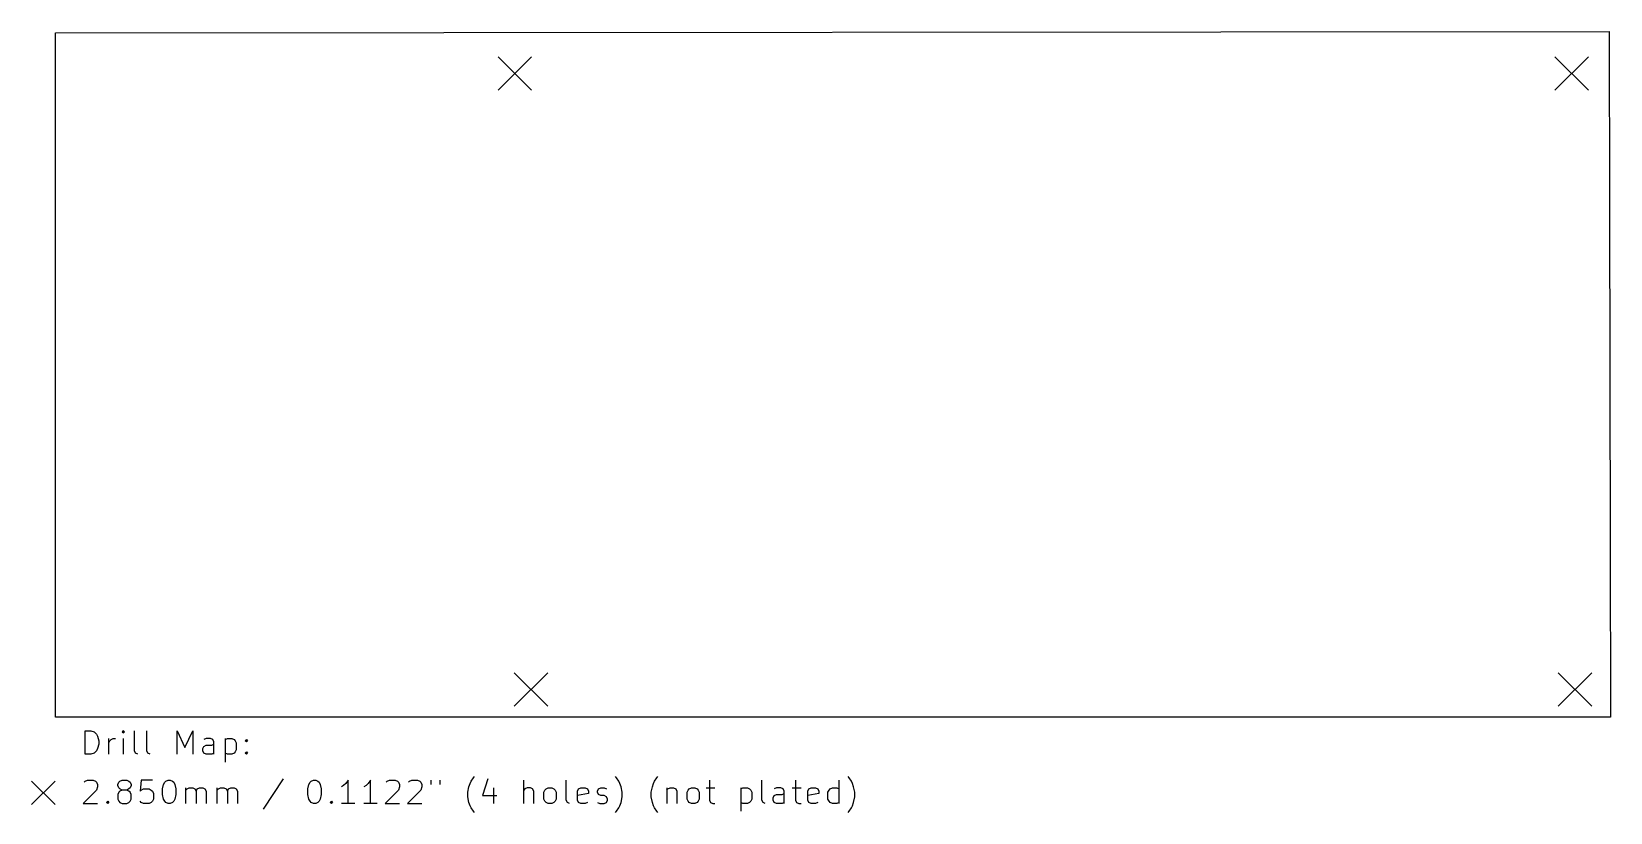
# Model space of a CAD drawing. Extents: x 78 to 212, y -145 to -79.
import ezdxf

# ---------------------------------------------------------------- set-up
doc = ezdxf.new("R2010")
doc.units = 0
doc.layers.add('BLACK', color=7, linetype='CONTINUOUS')

msp = doc.modelspace()

# ---------------------------------------------------------------- linework, layer by layer
at = {"layer": 'BLACK', "linetype": 'CONTINUOUS'}
for p, q in [((80, -79), (212.3, -78.9)), ((80, -137.3), (80, -79)), ((212.3, -78.9), (212.4, -137.3)), ((117.675, -81.0475), (120.525, -83.8975)), ((120.525, -81.0475), (117.675, -83.8975)), ((207.675, -81.0475), (210.525, -83.8975)), ((210.525, -81.0475), (207.675, -83.8975)), ((119.055, -133.515), (121.905, -136.365)), ((121.905, -133.515), (119.055, -136.365)), ((207.955, -133.515), (210.805, -136.365)), ((210.805, -133.515), (207.955, -136.365)), ((212.4, -137.3), (80, -137.3)), ((82.5262, -140.455), (82.5262, -138.455)), ((82.5262, -138.455), (83.0024, -138.455)), ((83.0024, -138.455), (83.2881, -138.55)), ((85.7643, -138.455), (85.669, -138.55)), ((85.8595, -138.55), (85.7643, -138.455)), ((85.7643, -138.455), (85.7643, -138.645)), ((86.7167, -140.169), (86.7167, -138.455)), ((87.7643, -140.169), (87.7643, -138.455)), ((90.3357, -140.455), (90.3357, -138.455)), ((90.3357, -138.455), (91.0024, -139.883)), ((91.0024, -139.883), (91.669, -138.455)), ((91.669, -138.455), (91.669, -140.455)), ((83.2881, -138.55), (83.4786, -138.74)), ((83.4786, -138.74), (83.5738, -138.931)), ((83.5738, -138.931), (83.669, -139.312)), ((83.669, -139.598), (83.5738, -139.979)), ((83.669, -139.312), (83.669, -139.598)), ((84.5262, -140.455), (84.5262, -139.121)), ((84.5262, -139.502), (84.6214, -139.312)), ((84.6214, -139.312), (84.7167, -139.217)), ((84.7167, -139.217), (84.9071, -139.121)), ((84.9071, -139.121), (85.0976, -139.121)), ((85.669, -138.55), (85.7643, -138.645)), ((85.7643, -138.645), (85.8595, -138.55)), ((85.7643, -140.455), (85.7643, -139.121)), ((92.5262, -139.979), (92.6214, -139.788)), ((92.8119, -139.121), (92.6214, -139.217)), ((92.6214, -139.788), (92.8119, -139.693)), ((93.1929, -139.121), (92.8119, -139.121)), ((92.8119, -139.693), (93.2881, -139.693)), ((93.3833, -139.217), (93.1929, -139.121)), ((93.2881, -139.693), (93.4786, -139.598)), ((93.4786, -139.407), (93.3833, -139.217)), ((93.4786, -140.455), (93.4786, -139.407)), ((94.431, -139.121), (94.431, -141.121)), ((94.431, -139.217), (94.6214, -139.121)), ((94.6214, -139.121), (95.0024, -139.121)), ((95.0024, -139.121), (95.1929, -139.217)), ((95.1929, -139.217), (95.2881, -139.312)), ((95.2881, -139.312), (95.3833, -139.502)), ((95.3833, -139.502), (95.3833, -140.074)), ((96.1452, -139.312), (96.2405, -139.217)), ((96.2405, -139.407), (96.1452, -139.312)), ((96.2405, -139.217), (96.3357, -139.312)), ((96.2405, -139.217), (96.2405, -139.407)), ((96.3357, -139.312), (96.2405, -139.407)), ((83.0024, -140.455), (82.5262, -140.455)), ((83.2881, -140.36), (83.0024, -140.455)), ((83.4786, -140.169), (83.2881, -140.36)), ((83.5738, -139.979), (83.4786, -140.169)), ((86.8119, -140.36), (86.7167, -140.169)), ((87.0024, -140.455), (86.8119, -140.36)), ((87.8595, -140.36), (87.7643, -140.169)), ((88.05, -140.455), (87.8595, -140.36)), ((92.5262, -140.169), (92.5262, -139.979)), ((92.6214, -140.36), (92.5262, -140.169)), ((92.8119, -140.455), (92.6214, -140.36)), ((93.2881, -140.455), (92.8119, -140.455)), ((93.4786, -140.36), (93.2881, -140.455)), ((94.6214, -140.455), (94.431, -140.36)), ((95.0024, -140.455), (94.6214, -140.455)), ((95.1929, -140.36), (95.0024, -140.455)), ((95.2881, -140.264), (95.1929, -140.36)), ((95.3833, -140.074), (95.2881, -140.264)), ((96.1452, -140.36), (96.2405, -140.264)), ((96.2405, -140.455), (96.1452, -140.36)), ((96.2405, -140.264), (96.3357, -140.36)), ((96.2405, -140.264), (96.2405, -140.455)), ((96.3357, -140.36), (96.2405, -140.455)), ((115.383, -142.75), (115.574, -142.464)), ((115.574, -142.464), (115.669, -142.369)), ((127.764, -142.464), (127.669, -142.369)), ((127.955, -142.75), (127.764, -142.464)), ((131.002, -142.75), (131.193, -142.464)), ((131.193, -142.464), (131.288, -142.369)), ((147.574, -142.464), (147.479, -142.369)), ((147.764, -142.75), (147.574, -142.464)), ((77.95, -142.75), (79.95, -144.75)), ((79.95, -142.75), (77.95, -144.75)), ((83.4786, -143.512), (82.3357, -144.655)), ((82.431, -142.845), (82.5262, -142.75)), ((82.5262, -142.75), (82.7167, -142.655)), ((82.7167, -142.655), (83.1929, -142.655)), ((83.1929, -142.655), (83.3833, -142.75)), ((83.3833, -142.75), (83.4786, -142.845)), ((83.4786, -142.845), (83.5738, -143.036)), ((83.5738, -143.226), (83.4786, -143.512)), ((83.5738, -143.036), (83.5738, -143.226)), ((85.2881, -143.036), (85.3833, -142.845)), ((85.2881, -143.131), (85.2881, -143.036)), ((85.3833, -143.321), (85.2881, -143.131)), ((85.3833, -143.702), (85.2881, -143.893)), ((85.3833, -142.845), (85.4786, -142.75)), ((85.4786, -143.417), (85.3833, -143.321)), ((85.4786, -143.607), (85.3833, -143.702)), ((85.4786, -142.75), (85.669, -142.655)), ((85.669, -143.512), (85.4786, -143.417)), ((85.669, -143.512), (85.4786, -143.607)), ((85.669, -142.655), (86.05, -142.655)), ((86.05, -143.512), (85.669, -143.512)), ((86.05, -142.655), (86.2405, -142.75)), ((86.2405, -143.417), (86.05, -143.512)), ((86.2405, -143.607), (86.05, -143.512)), ((86.2405, -142.75), (86.3357, -142.845)), ((86.3357, -143.321), (86.2405, -143.417)), ((86.3357, -143.702), (86.2405, -143.607)), ((86.3357, -142.845), (86.431, -143.036)), ((86.431, -143.131), (86.3357, -143.321)), ((86.431, -143.893), (86.3357, -143.702)), ((86.431, -143.036), (86.431, -143.131)), ((87.2881, -142.655), (87.1929, -143.607)), ((87.1929, -143.607), (87.2881, -143.512)), ((88.2405, -142.655), (87.2881, -142.655)), ((87.2881, -143.512), (87.4786, -143.417)), ((87.4786, -143.417), (87.9548, -143.417)), ((87.9548, -143.417), (88.1452, -143.512)), ((88.1452, -143.512), (88.2405, -143.607)), ((88.2405, -143.607), (88.3357, -143.798)), ((88.3357, -143.798), (88.3357, -144.274)), ((89.0976, -143.417), (89.1929, -143.036)), ((89.0976, -143.893), (89.0976, -143.417)), ((89.1929, -143.036), (89.2881, -142.845)), ((89.2881, -142.845), (89.3833, -142.75)), ((89.3833, -142.75), (89.5738, -142.655)), ((89.5738, -142.655), (89.7643, -142.655)), ((89.7643, -142.655), (89.9548, -142.75)), ((89.9548, -142.75), (90.05, -142.845)), ((90.05, -142.845), (90.1452, -143.036)), ((90.1452, -143.036), (90.2405, -143.417)), ((90.2405, -143.417), (90.2405, -143.893)), ((91.0976, -144.655), (91.0976, -143.321)), ((91.0976, -143.512), (91.1929, -143.417)), ((91.1929, -143.417), (91.3833, -143.321)), ((91.3833, -143.321), (91.669, -143.321)), ((91.669, -143.321), (91.8595, -143.417)), ((91.8595, -143.417), (91.9548, -143.607)), ((91.9548, -143.607), (92.05, -143.417)), ((91.9548, -143.607), (91.9548, -144.655)), ((92.05, -143.417), (92.2405, -143.321)), ((92.2405, -143.321), (92.5262, -143.321)), ((92.5262, -143.321), (92.7167, -143.417)), ((92.7167, -143.417), (92.8119, -143.607)), ((92.8119, -143.607), (92.8119, -144.655)), ((93.7643, -144.655), (93.7643, -143.321)), ((93.7643, -143.512), (93.8595, -143.417)), ((93.8595, -143.417), (94.05, -143.321)), ((94.05, -143.321), (94.3357, -143.321)), ((94.3357, -143.321), (94.5262, -143.417)), ((94.5262, -143.417), (94.6214, -143.607)), ((94.6214, -143.607), (94.7167, -143.417)), ((94.6214, -143.607), (94.6214, -144.655)), ((94.7167, -143.417), (94.9071, -143.321)), ((94.9071, -143.321), (95.1929, -143.321)), ((95.1929, -143.321), (95.3833, -143.417)), ((95.3833, -143.417), (95.4786, -143.607)), ((95.4786, -143.607), (95.4786, -144.655)), ((99.3833, -142.56), (97.669, -145.131)), ((101.479, -143.417), (101.574, -143.036)), ((101.479, -143.893), (101.479, -143.417)), ((101.574, -143.036), (101.669, -142.845)), ((101.669, -142.845), (101.764, -142.75)), ((101.764, -142.75), (101.955, -142.655)), ((101.955, -142.655), (102.145, -142.655)), ((102.145, -142.655), (102.336, -142.75)), ((102.336, -142.75), (102.431, -142.845)), ((102.431, -142.845), (102.526, -143.036)), ((102.526, -143.036), (102.621, -143.417)), ((102.621, -143.417), (102.621, -143.893)), ((104.526, -143.131), (104.336, -143.226)), ((104.717, -142.94), (104.526, -143.131)), ((104.907, -142.655), (104.717, -142.94)), ((104.907, -144.655), (104.907, -142.655)), ((106.431, -143.131), (106.24, -143.226)), ((106.621, -142.94), (106.431, -143.131)), ((106.812, -142.655), (106.621, -142.94)), ((106.812, -144.655), (106.812, -142.655)), ((109.193, -143.512), (108.05, -144.655)), ((108.145, -142.845), (108.24, -142.75)), ((108.24, -142.75), (108.431, -142.655)), ((108.431, -142.655), (108.907, -142.655)), ((108.907, -142.655), (109.098, -142.75)), ((109.098, -142.75), (109.193, -142.845)), ((109.193, -142.845), (109.288, -143.036)), ((109.288, -143.226), (109.193, -143.512)), ((109.288, -143.036), (109.288, -143.226)), ((111.098, -143.512), (109.955, -144.655)), ((110.05, -142.845), (110.145, -142.75)), ((110.145, -142.75), (110.336, -142.655)), ((110.336, -142.655), (110.812, -142.655)), ((110.812, -142.655), (111.002, -142.75)), ((111.002, -142.75), (111.098, -142.845)), ((111.098, -142.845), (111.193, -143.036)), ((111.193, -143.226), (111.098, -143.512)), ((111.193, -143.036), (111.193, -143.226)), ((111.955, -142.655), (111.955, -143.036)), ((112.717, -142.655), (112.717, -143.036)), ((115.098, -143.702), (115.193, -143.226)), ((115.098, -144.083), (115.098, -143.702)), ((115.193, -143.226), (115.288, -142.94)), ((115.288, -142.94), (115.383, -142.75)), ((116.812, -142.56), (116.336, -143.988)), ((117.288, -143.321), (117.288, -144.655)), ((119.86, -144.655), (119.86, -142.655)), ((119.955, -143.417), (119.86, -143.512)), ((120.145, -143.321), (119.955, -143.417)), ((120.431, -143.321), (120.145, -143.321)), ((120.621, -143.417), (120.431, -143.321)), ((120.717, -143.607), (120.621, -143.417)), ((120.717, -144.655), (120.717, -143.607)), ((121.574, -143.702), (121.669, -143.512)), ((121.574, -144.274), (121.574, -143.702)), ((121.669, -143.512), (121.764, -143.417)), ((121.764, -143.417), (121.955, -143.321)), ((121.955, -143.321), (122.24, -143.321)), ((122.24, -143.321), (122.431, -143.417)), ((122.431, -143.417), (122.526, -143.512)), ((122.526, -143.512), (122.621, -143.702)), ((122.621, -143.702), (122.621, -144.274)), ((123.479, -144.369), (123.479, -142.655)), ((124.431, -143.607), (124.526, -143.417)), ((124.431, -144.369), (124.431, -143.607)), ((125.383, -143.798), (124.431, -143.988)), ((124.526, -143.417), (124.717, -143.321)), ((124.717, -143.321), (125.098, -143.321)), ((125.098, -143.321), (125.288, -143.417)), ((125.288, -143.417), (125.383, -143.607)), ((125.383, -143.607), (125.383, -143.798)), ((126.145, -143.607), (126.24, -143.417)), ((126.145, -143.702), (126.145, -143.607)), ((126.24, -143.893), (126.145, -143.702)), ((126.24, -143.417), (126.431, -143.321)), ((126.431, -143.321), (126.717, -143.321)), ((126.717, -143.321), (126.907, -143.417)), ((128.05, -142.94), (127.955, -142.75)), ((128.145, -143.226), (128.05, -142.94)), ((128.24, -143.702), (128.145, -143.226)), ((128.24, -144.083), (128.24, -143.702)), ((130.717, -143.702), (130.812, -143.226)), ((130.717, -144.083), (130.717, -143.702)), ((130.812, -143.226), (130.907, -142.94)), ((130.907, -142.94), (131.002, -142.75)), ((132.05, -143.321), (132.05, -144.655)), ((132.05, -143.512), (132.145, -143.417)), ((132.145, -143.417), (132.336, -143.321)), ((132.336, -143.321), (132.621, -143.321)), ((132.621, -143.321), (132.812, -143.417)), ((132.812, -143.417), (132.907, -143.607)), ((132.907, -143.607), (132.907, -144.655)), ((133.764, -143.702), (133.86, -143.512)), ((133.764, -144.274), (133.764, -143.702)), ((133.86, -143.512), (133.955, -143.417)), ((133.955, -143.417), (134.145, -143.321)), ((134.145, -143.321), (134.431, -143.321)), ((134.431, -143.321), (134.621, -143.417)), ((134.621, -143.417), (134.717, -143.512)), ((134.717, -143.512), (134.812, -143.702)), ((134.812, -143.702), (134.812, -144.274)), ((135.383, -143.321), (136.145, -143.321)), ((135.669, -142.655), (135.669, -144.369)), ((138.336, -143.321), (138.336, -145.321)), ((138.336, -143.417), (138.526, -143.321)), ((138.526, -143.321), (138.907, -143.321)), ((138.907, -143.321), (139.098, -143.417)), ((139.098, -143.417), (139.193, -143.512)), ((139.193, -143.512), (139.288, -143.702)), ((139.288, -143.702), (139.288, -144.274)), ((140.145, -144.369), (140.145, -142.655)), ((141.383, -143.321), (141.193, -143.417)), ((141.764, -143.321), (141.383, -143.321)), ((141.955, -143.417), (141.764, -143.321)), ((141.86, -143.893), (142.05, -143.798)), ((142.05, -143.607), (141.955, -143.417)), ((142.05, -144.655), (142.05, -143.607)), ((142.717, -143.321), (143.479, -143.321)), ((143.002, -142.655), (143.002, -144.369)), ((144.05, -143.607), (144.145, -143.417)), ((144.05, -144.369), (144.05, -143.607)), ((145.002, -143.798), (144.05, -143.988)), ((144.145, -143.417), (144.336, -143.321)), ((144.336, -143.321), (144.717, -143.321)), ((144.717, -143.321), (144.907, -143.417)), ((144.907, -143.417), (145.002, -143.607)), ((145.002, -143.607), (145.002, -143.798)), ((145.764, -143.702), (145.86, -143.512)), ((145.764, -144.274), (145.764, -143.702)), ((145.86, -143.512), (145.955, -143.417)), ((145.955, -143.417), (146.145, -143.321)), ((146.145, -143.321), (146.526, -143.321)), ((146.526, -143.321), (146.717, -143.417)), ((146.717, -144.655), (146.717, -142.655)), ((147.86, -142.94), (147.764, -142.75)), ((147.955, -143.226), (147.86, -142.94)), ((148.05, -143.702), (147.955, -143.226)), ((148.05, -144.083), (148.05, -143.702)), ((82.3357, -144.655), (83.5738, -144.655)), ((84.3357, -144.56), (84.431, -144.464)), ((84.431, -144.655), (84.3357, -144.56)), ((84.431, -144.464), (84.5262, -144.56)), ((84.431, -144.464), (84.431, -144.655)), ((84.5262, -144.56), (84.431, -144.655)), ((85.2881, -143.893), (85.2881, -144.274)), ((85.2881, -144.274), (85.3833, -144.464)), ((85.3833, -144.464), (85.4786, -144.56)), ((85.4786, -144.56), (85.669, -144.655)), ((85.669, -144.655), (86.05, -144.655)), ((86.05, -144.655), (86.2405, -144.56)), ((86.2405, -144.56), (86.3357, -144.464)), ((86.3357, -144.464), (86.431, -144.274)), ((86.431, -144.274), (86.431, -143.893)), ((87.2881, -144.56), (87.1929, -144.464)), ((87.4786, -144.655), (87.2881, -144.56)), ((87.9548, -144.655), (87.4786, -144.655)), ((88.1452, -144.56), (87.9548, -144.655)), ((88.2405, -144.464), (88.1452, -144.56)), ((88.3357, -144.274), (88.2405, -144.464)), ((89.1929, -144.274), (89.0976, -143.893)), ((89.2881, -144.464), (89.1929, -144.274)), ((89.3833, -144.56), (89.2881, -144.464)), ((89.5738, -144.655), (89.3833, -144.56)), ((89.7643, -144.655), (89.5738, -144.655)), ((89.9548, -144.56), (89.7643, -144.655)), ((90.05, -144.464), (89.9548, -144.56)), ((90.1452, -144.274), (90.05, -144.464)), ((90.2405, -143.893), (90.1452, -144.274)), ((101.574, -144.274), (101.479, -143.893)), ((101.669, -144.464), (101.574, -144.274)), ((101.764, -144.56), (101.669, -144.464)), ((101.955, -144.655), (101.764, -144.56)), ((102.145, -144.655), (101.955, -144.655)), ((102.336, -144.56), (102.145, -144.655)), ((102.431, -144.464), (102.336, -144.56)), ((102.526, -144.274), (102.431, -144.464)), ((102.621, -143.893), (102.526, -144.274)), ((103.383, -144.56), (103.479, -144.464)), ((103.479, -144.655), (103.383, -144.56)), ((103.479, -144.464), (103.574, -144.56)), ((103.479, -144.464), (103.479, -144.655)), ((103.574, -144.56), (103.479, -144.655)), ((105.479, -144.655), (104.336, -144.655)), ((107.383, -144.655), (106.24, -144.655)), ((108.05, -144.655), (109.288, -144.655)), ((109.955, -144.655), (111.193, -144.655)), ((115.193, -144.56), (115.098, -144.083)), ((115.288, -144.845), (115.193, -144.56)), ((115.383, -145.036), (115.288, -144.845)), ((115.574, -145.321), (115.383, -145.036)), ((116.336, -143.988), (117.574, -143.988)), ((121.669, -144.464), (121.574, -144.274)), ((121.764, -144.56), (121.669, -144.464)), ((121.955, -144.655), (121.764, -144.56)), ((122.24, -144.655), (121.955, -144.655)), ((122.431, -144.56), (122.24, -144.655)), ((122.526, -144.464), (122.431, -144.56)), ((122.621, -144.274), (122.526, -144.464)), ((123.574, -144.56), (123.479, -144.369)), ((123.764, -144.655), (123.574, -144.56)), ((124.526, -144.56), (124.431, -144.369)), ((124.717, -144.655), (124.526, -144.56)), ((125.098, -144.655), (124.717, -144.655)), ((125.288, -144.56), (125.098, -144.655)), ((126.145, -144.56), (126.336, -144.655)), ((126.431, -143.988), (126.24, -143.893)), ((126.336, -144.655), (126.717, -144.655)), ((126.717, -143.988), (126.431, -143.988)), ((126.907, -144.083), (126.717, -143.988)), ((126.717, -144.655), (126.907, -144.56)), ((127.002, -144.274), (126.907, -144.083)), ((126.907, -144.56), (127.002, -144.369)), ((127.002, -144.369), (127.002, -144.274)), ((127.764, -145.321), (127.955, -145.036)), ((127.955, -145.036), (128.05, -144.845)), ((128.05, -144.845), (128.145, -144.56)), ((128.145, -144.56), (128.24, -144.083)), ((130.812, -144.56), (130.717, -144.083)), ((130.907, -144.845), (130.812, -144.56)), ((131.002, -145.036), (130.907, -144.845)), ((131.193, -145.321), (131.002, -145.036)), ((133.86, -144.464), (133.764, -144.274)), ((133.955, -144.56), (133.86, -144.464)), ((134.145, -144.655), (133.955, -144.56)), ((134.431, -144.655), (134.145, -144.655)), ((134.621, -144.56), (134.431, -144.655)), ((134.717, -144.464), (134.621, -144.56)), ((134.812, -144.274), (134.717, -144.464)), ((135.669, -144.369), (135.764, -144.56)), ((135.764, -144.56), (135.955, -144.655)), ((135.955, -144.655), (136.145, -144.655)), ((138.526, -144.655), (138.336, -144.56)), ((138.907, -144.655), (138.526, -144.655)), ((139.098, -144.56), (138.907, -144.655)), ((139.193, -144.464), (139.098, -144.56)), ((139.288, -144.274), (139.193, -144.464)), ((140.24, -144.56), (140.145, -144.369)), ((140.431, -144.655), (140.24, -144.56)), ((141.098, -144.179), (141.193, -143.988)), ((141.098, -144.369), (141.098, -144.179)), ((141.193, -144.56), (141.098, -144.369)), ((141.193, -143.988), (141.383, -143.893)), ((141.383, -144.655), (141.193, -144.56)), ((141.383, -143.893), (141.86, -143.893)), ((141.86, -144.655), (141.383, -144.655)), ((142.05, -144.56), (141.86, -144.655)), ((143.002, -144.369), (143.098, -144.56)), ((143.098, -144.56), (143.288, -144.655)), ((143.288, -144.655), (143.479, -144.655)), ((144.145, -144.56), (144.05, -144.369)), ((144.336, -144.655), (144.145, -144.56)), ((144.717, -144.655), (144.336, -144.655)), ((144.907, -144.56), (144.717, -144.655)), ((145.86, -144.464), (145.764, -144.274)), ((145.955, -144.56), (145.86, -144.464)), ((146.145, -144.655), (145.955, -144.56)), ((146.526, -144.655), (146.145, -144.655)), ((146.717, -144.56), (146.526, -144.655)), ((147.574, -145.321), (147.764, -145.036)), ((147.764, -145.036), (147.86, -144.845)), ((147.86, -144.845), (147.955, -144.56)), ((147.955, -144.56), (148.05, -144.083)), ((115.669, -145.417), (115.574, -145.321)), ((127.669, -145.417), (127.764, -145.321)), ((131.288, -145.417), (131.193, -145.321)), ((147.479, -145.417), (147.574, -145.321))]:
    msp.add_line(p, q, dxfattribs=at)

doc.saveas('drawing.dxf')
